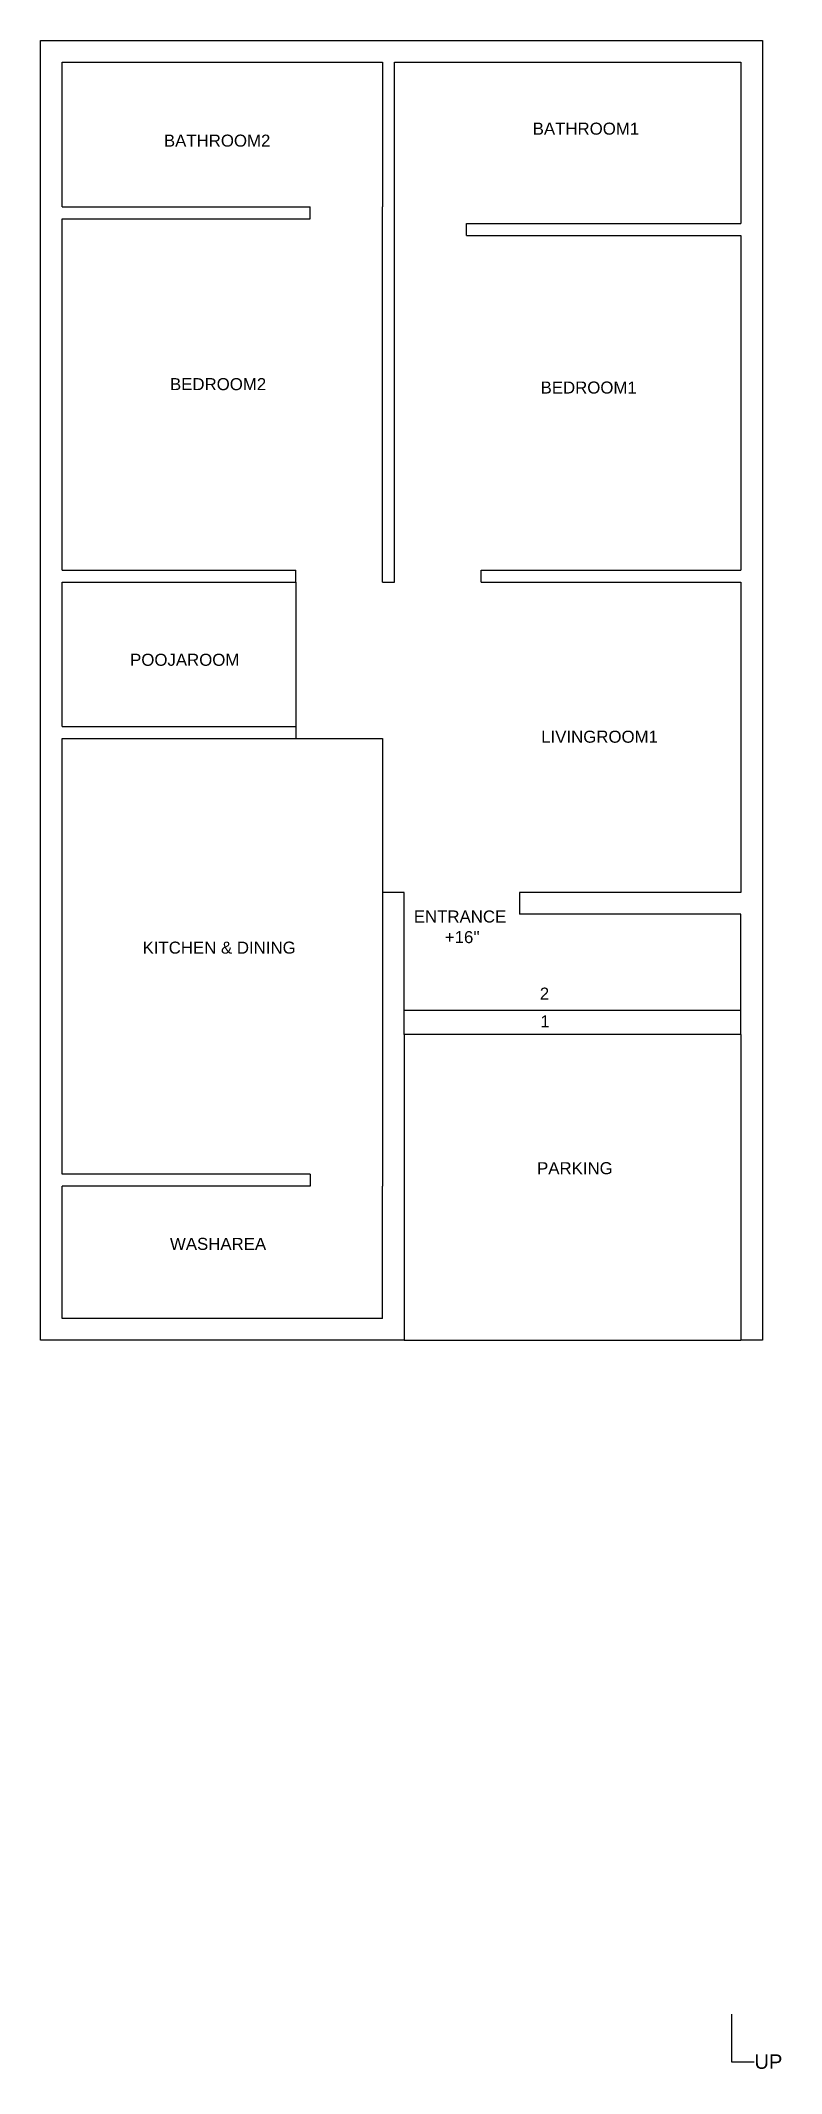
# Model space of a CAD drawing. Header units: feet. Extents: x 0 to 308, y -305 to 540.
import ezdxf
from ezdxf import colors
from ezdxf.entities.mleader import LeaderData, LeaderLine
from ezdxf.math import Vec2, Vec3

# ---------------------------------------------------------------- set-up
doc = ezdxf.new("R2010")
doc.units = ezdxf.units.FT
doc.header["$MEASUREMENT"] = 0
for name, color, linetype in [('BathRoom1', 7, 'Continuous'), ('BathRoom2', 7, 'Continuous'), ('BedRoom1', 7, 'Continuous'), ('BedRoom2', 7, 'Continuous'), ('Boundary', 7, 'Continuous'), ('Entrance_Staircase', 7, 'Continuous'), ('Kitchen & Dining', 7, 'Continuous'), ('LivingRoom1', 7, 'Continuous'), ('PoojaRoom', 7, 'Continuous'), ('WashArea', 7, 'Continuous')]:
    doc.layers.add(name, color=color, linetype=linetype)
doc.layers.add('Parking', color=7, linetype='Continuous', plot=False)
doc.styles.get("Standard").update_dxf_attribs({"font": 'arial.ttf'})

msp = doc.modelspace()

# ---------------------------------------------------------------- linework, layer by layer
msp.add_line((112, 69), (112, 64))
at = {"layer": 'BathRoom1'}
for p, q in [((147, 531), (291, 531)), ((147, 459), (147, 531)), ((291, 531), (291, 464)), ((177, 464), (291, 464)), ((177, 459), (177, 464))]:
    msp.add_line(p, q, dxfattribs=at)
at = {"layer": 'BathRoom2'}
for p, q in [((9, 531), (142, 531)), ((9, 471), (9, 531)), ((142, 531), (142, 471)), ((9, 471), (112, 471)), ((112, 466), (112, 471))]:
    msp.add_line(p, q, dxfattribs=at)
at = {"layer": 'BedRoom1'}
for p, q in [((147, 315), (147, 459)), ((177, 459), (291, 459)), ((291, 459), (291, 320)), ((183, 320), (291, 320)), ((183, 315), (183, 320))]:
    msp.add_line(p, q, dxfattribs=at)
at = {"layer": 'BedRoom2'}
for p, q in [((9, 320), (9, 466)), ((9, 466), (112, 466)), ((142, 315), (142, 471)), ((9, 320), (106, 320)), ((106, 315), (106, 320))]:
    msp.add_line(p, q, dxfattribs=at)
at = {"layer": 'Boundary'}
for p, q in [((0, 540), (300, 540)), ((0, 0), (0, 540)), ((300, 540), (300, 0)), ((151, 0), (0, 0)), ((300, 0), (291, 0))]:
    msp.add_line(p, q, dxfattribs=at)
at = {"layer": 'Entrance_Staircase'}
for p, q in [((151, 186), (142, 186)), ((151, 127), (151, 186)), ((199, 186), (199, 177)), ((291, 177), (199, 177)), ((291, 127), (291, 177)), ((291, 137), (151, 137)), ((291, 127), (151, 127))]:
    msp.add_line(p, q, dxfattribs=at)
at = {"layer": 'Kitchen & Dining'}
for p, q in [((9, 69), (9, 250)), ((9, 250), (142, 250)), ((142, 250), (142, 64)), ((112, 69), (9, 69))]:
    msp.add_line(p, q, dxfattribs=at)
at = {"layer": 'LivingRoom1'}
for p, q in [((142, 315), (147, 315)), ((183, 315), (291, 315)), ((291, 315), (291, 186)), ((291, 186), (199, 186))]:
    msp.add_line(p, q, dxfattribs=at)
at = {"layer": 'Parking'}
for p, q in [((151, 127), (151, 0)), ((291, 127), (291, 0)), ((151, 0), (291, 0))]:
    msp.add_line(p, q, dxfattribs=at)
at = {"layer": 'PoojaRoom'}
for p, q in [((9, 315), (106, 315)), ((9, 255), (9, 315)), ((106, 315), (106, 255)), ((9, 255), (106, 255)), ((106, 255), (106, 250))]:
    msp.add_line(p, q, dxfattribs=at)
at = {"layer": 'WashArea'}
for p, q in [((9, 9), (9, 64)), ((112, 64), (9, 64)), ((142, 9), (142, 64)), ((142, 9), (9, 9))]:
    msp.add_line(p, q, dxfattribs=at)

# ---------------------------------------------------------------- texts
at = {"layer": 'BathRoom1', "insert": (204.48, 505.93), "char_height": 5, "width": 33.8009, "attachment_point": 1}
msp.add_mtext('BATHROOM1', dxfattribs=at)
at = {"layer": 'BathRoom2', "insert": (51.22, 500.95), "char_height": 5, "width": 33.8009, "attachment_point": 1}
msp.add_mtext('BATHROOM2', dxfattribs=at)
at = {"layer": 'BedRoom1', "insert": (207.75, 398.35), "char_height": 5, "width": 33.9424, "attachment_point": 1}
msp.add_mtext('BEDROOM1', dxfattribs=at)
at = {"layer": 'BedRoom2', "insert": (53.75, 399.76), "char_height": 5, "width": 33.9424, "attachment_point": 1}
msp.add_mtext('BEDROOM2', dxfattribs=at)
at = {"layer": 'Entrance_Staircase', "char_height": 5, "attachment_point": 1}
for s, insert, width in [('ENTRANCE', (155.07, 178.53), 33.9424), ("+16''", (167.95, 169.97), 33.9424), ('2', (207.43, 146.49), 5.5051), ('1', (207.63, 134.93), 5.5051)]:
    msp.add_mtext(s, dxfattribs=dict(at, insert=insert, width=width))
at = {"layer": 'Kitchen & Dining', "insert": (42.35, 165.59), "char_height": 5, "width": 66.4884, "attachment_point": 1}
msp.add_mtext('KITCHEN & DINING', dxfattribs=at)
at = {"layer": 'LivingRoom1', "insert": (208.01, 253.25), "char_height": 5, "width": 33.9424, "attachment_point": 1}
msp.add_mtext('LIVINGROOM1', dxfattribs=at)
at = {"layer": 'Parking', "insert": (206.29, 73.93), "char_height": 5, "width": 33.9424, "attachment_point": 1}
msp.add_mtext('PARKING', dxfattribs=at)
at = {"layer": 'PoojaRoom', "insert": (37.17, 285.21), "char_height": 5, "width": 33.8009, "attachment_point": 1}
msp.add_mtext('POOJAROOM', dxfattribs=at)
at = {"layer": 'WashArea', "insert": (53.73, 42.49), "char_height": 5, "width": 33.9424, "attachment_point": 1}
msp.add_mtext('WASHAREA', dxfattribs=at)

# ---------------------------------------------------------------- leaders
at = {"layer": 'Entrance_Staircase'}
ml = msp.add_multileader_mtext('Standard', dxfattribs=at)
ml.set_content('UP', color=256)
ml.set_leader_properties()
ml.build(insert=Vec2(0, 0))
ml.multileader.update_dxf_attribs({"dogleg_length": 0.36, "arrow_head_size": 0.18})
ctx = ml.context
ctx.base_point, ctx.char_height, ctx.arrow_head_size, ctx.landing_gap_size, ctx.plane_origin = Vec3(296.51, -299.89), 6, 0.18, 0.09, Vec3(287.15, -290.5)
notes = []
notes.append((ctx, [(0, (1, 1, 0), (287.15, -299.89), (1, 0), 9.36, [(0, [(287.15, -279.99)], 0, [])])]))
ctx.mtext.insert, ctx.mtext.flow_direction = Vec3(296.6, -296.84), 5
for ctx, leaders in notes:
    for number, flags, end, landing, length, lines in leaders:
        leader = LeaderData()
        leader.index, (leader.has_last_leader_line, leader.has_dogleg_vector, leader.attachment_direction) = number, flags
        leader.last_leader_point, leader.dogleg_vector, leader.dogleg_length = Vec3(end), Vec3(landing), length
        for number, points, colour, breaks in lines:
            line = LeaderLine()
            line.index, line.vertices, line.color, line.breaks = number, Vec3.list(points), colors.encode_raw_color(colour), breaks
            leader.lines.append(line)
        ctx.leaders.append(leader)

doc.saveas('drawing.dxf')
